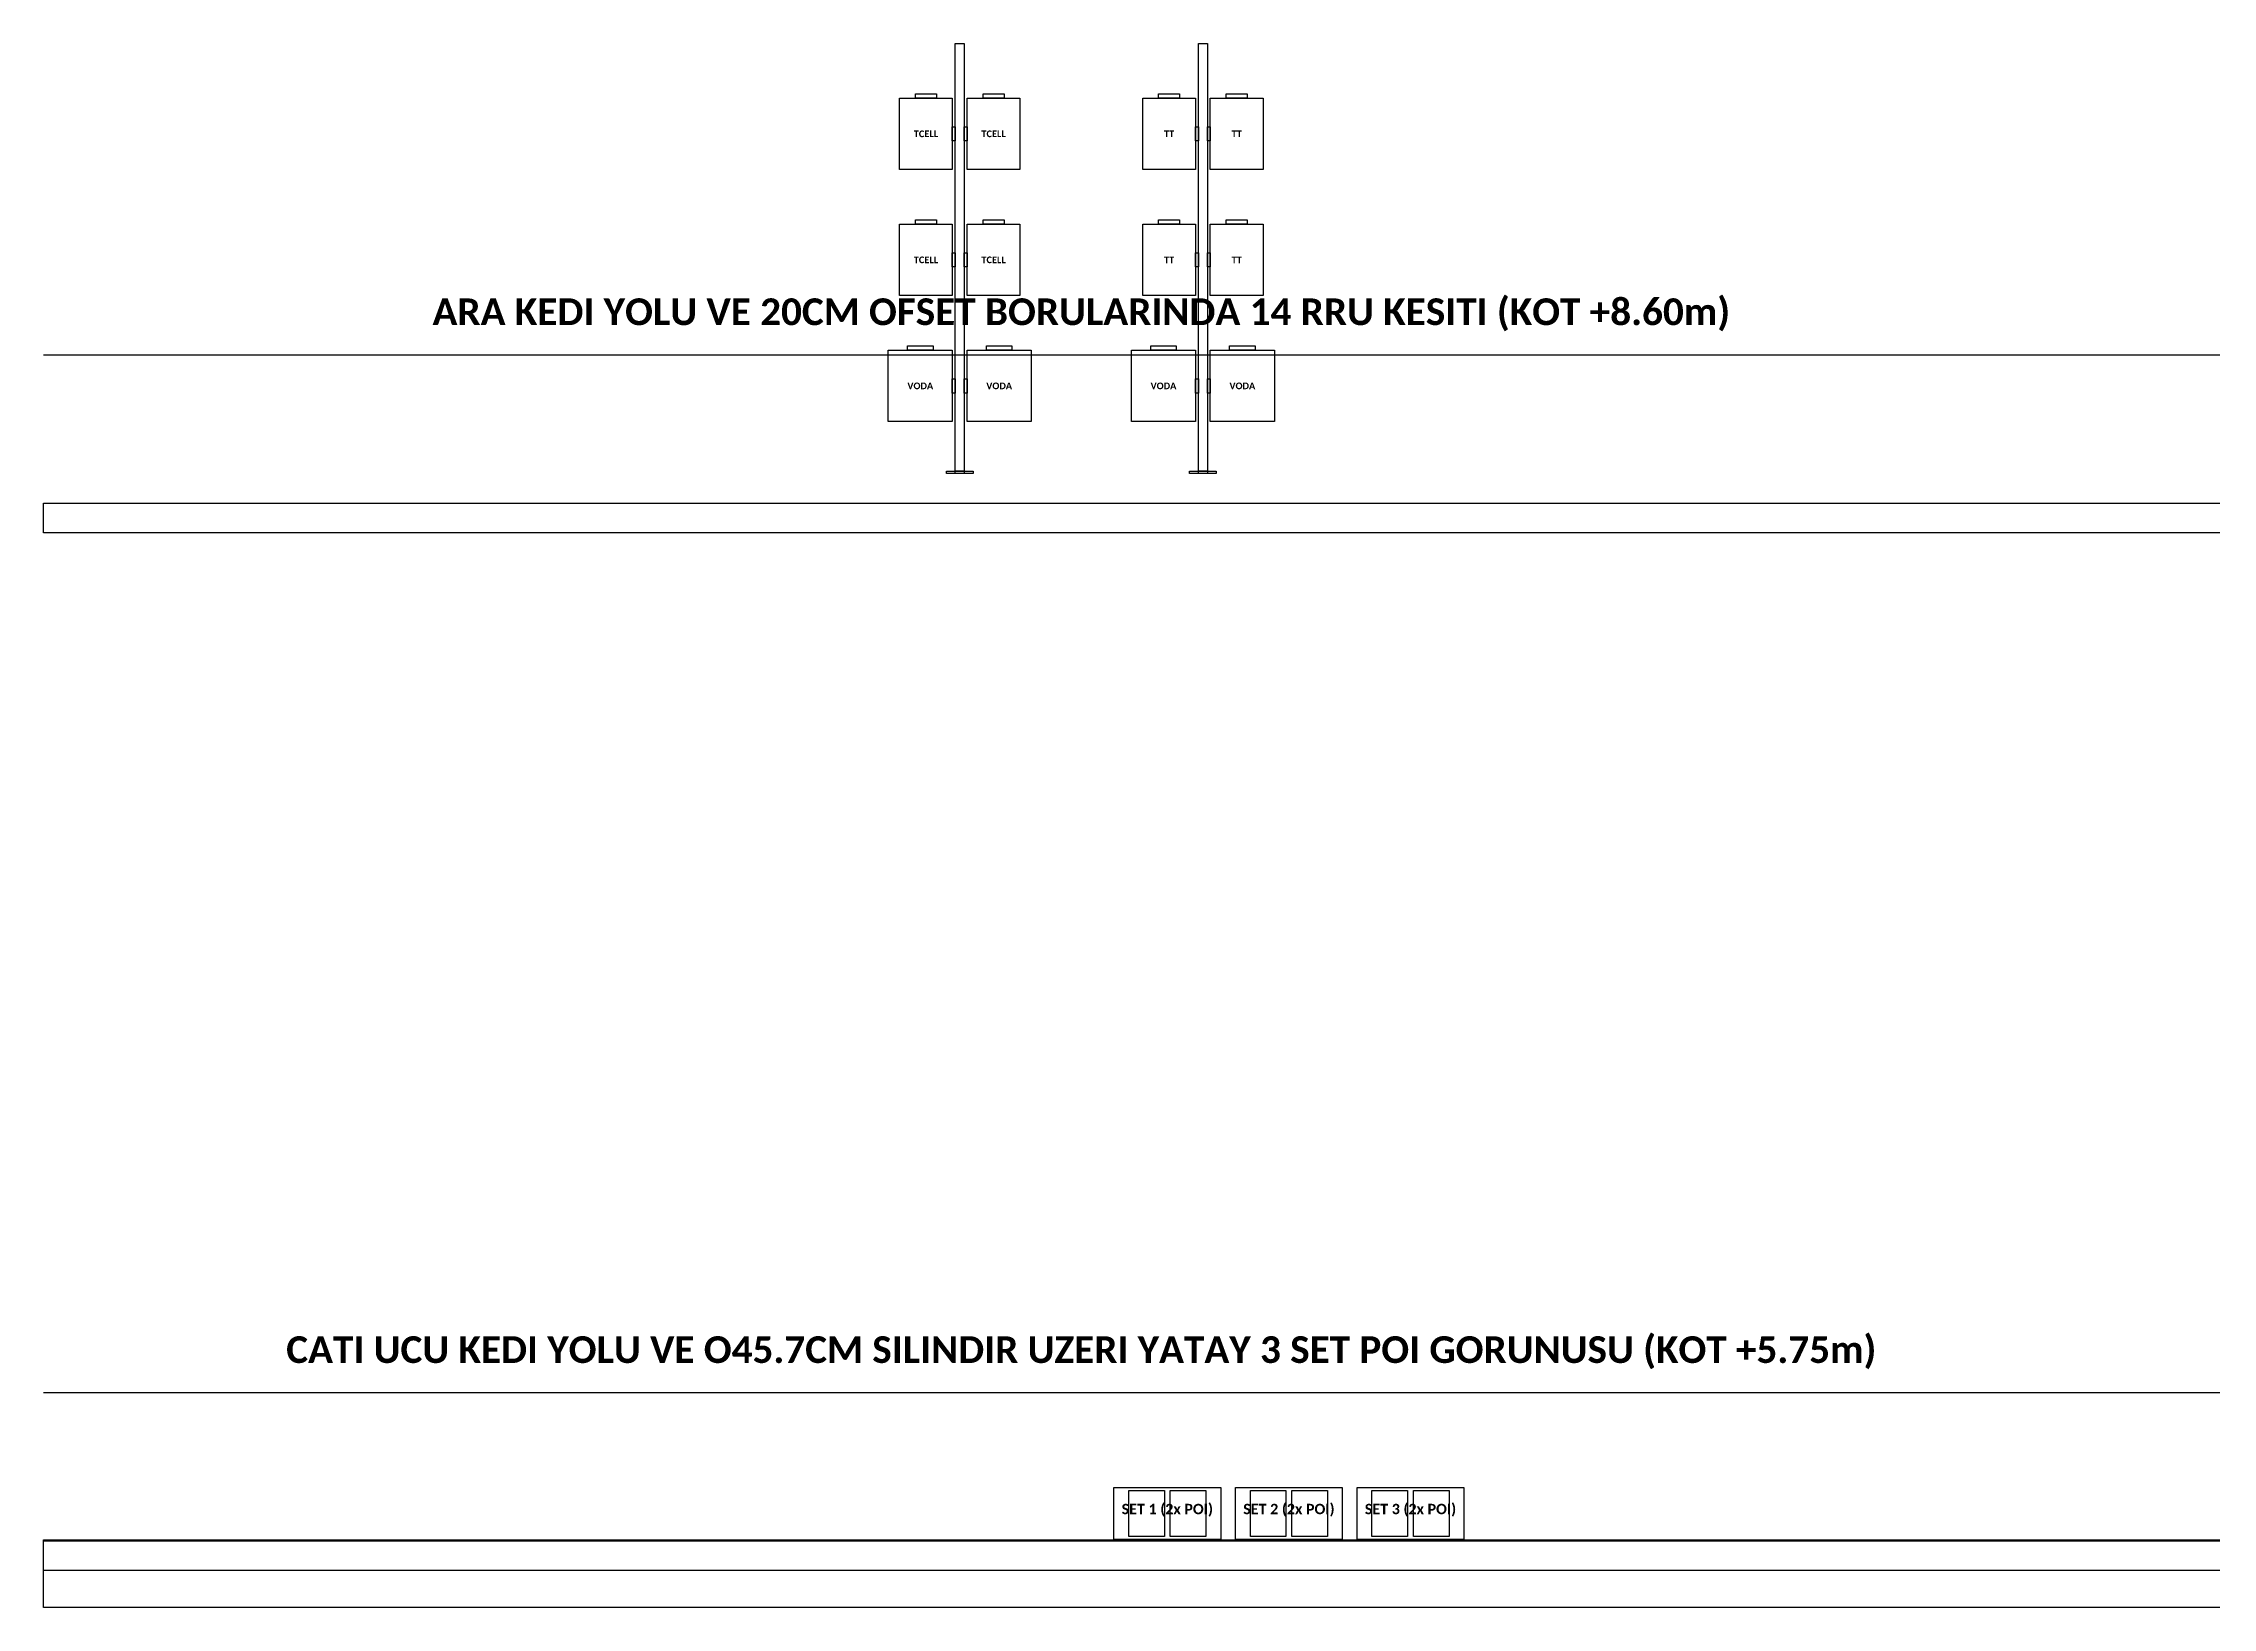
# Model space of a CAD drawing. Header units: millimetres. Extents: x -17300 to 15028, y -21450 to 26300.
# Drawn here: x -10000 to 4630, y -21450 to -10900 of the extents above; entities that cross this region are included whole.
import ezdxf
from ezdxf.enums import TextEntityAlignment as Align

# ---------------------------------------------------------------- set-up
doc = ezdxf.new("R2010")
doc.units = ezdxf.units.MM
for name, color, linetype in [('EKP_POI_MODULLERI', 40, 'CONTINUOUS'), ('EKP_POI_TASIYICI_SASE', 30, 'CONTINUOUS'), ('EKP_TURK_TELEKOM_RRU', 4, 'CONTINUOUS'), ('EKP_TURKCELL_RRU', 5, 'CONTINUOUS'), ('EKP_VODAFONE_RRU', 1, 'CONTINUOUS'), ('KORKULUK_KAPI', 4, 'CONTINUOUS'), ('METIN_BILGI', 7, 'CONTINUOUS'), ('MONTAJ_BORULARI', 2, 'CONTINUOUS'), ('ZEMIN_PLATFORM', 8, 'CONTINUOUS')]:
    doc.layers.add(name, color=color, linetype=linetype)
doc.styles.get("Standard").update_dxf_attribs({"font": 'calibrib.ttf'})

msp = doc.modelspace()

# ---------------------------------------------------------------- linework, layer by layer
at = {"layer": 'EKP_POI_MODULLERI'}
for points in [[(-2680, -20970), (-2680, -20660), (-2440, -20660), (-2440, -20970)], [(-2400, -20970), (-2400, -20660), (-2160, -20660), (-2160, -20970)], [(-1860, -20970), (-1860, -20660), (-1620, -20660), (-1620, -20970)], [(-1580, -20970), (-1580, -20660), (-1340, -20660), (-1340, -20970)], [(-1040, -20970), (-1040, -20660), (-800, -20660), (-800, -20970)], [(-760, -20970), (-760, -20660), (-520, -20660), (-520, -20970)]]:
    msp.add_lwpolyline(points, close=True, dxfattribs=at)
at = {"layer": 'EKP_POI_TASIYICI_SASE'}
for points in [[(-2780, -20990), (-2780, -20640), (-2060, -20640), (-2060, -20990)], [(-1960, -20990), (-1960, -20640), (-1240, -20640), (-1240, -20990)], [(-1140, -20990), (-1140, -20640), (-420, -20640), (-420, -20990)]]:
    msp.add_lwpolyline(points, close=True, dxfattribs=at)
at = {"layer": 'EKP_TURK_TELEKOM_RRU'}
for points in [[(-2479, -11270), (-2479, -11240), (-2337, -11240), (-2337, -11270)], [(-2023, -11270), (-2023, -11240), (-1881, -11240), (-1881, -11270)], [(-2586, -11750), (-2586, -11270), (-2230, -11270), (-2230, -11750)], [(-2130, -11750), (-2130, -11270), (-1774, -11270), (-1774, -11750)], [(-2586, -12600), (-2586, -12120), (-2230, -12120), (-2230, -12600)], [(-2479, -12120), (-2479, -12090), (-2337, -12090), (-2337, -12120)], [(-2130, -12600), (-2130, -12120), (-1774, -12120), (-1774, -12600)], [(-2023, -12120), (-2023, -12090), (-1881, -12090), (-1881, -12120)]]:
    msp.add_lwpolyline(points, close=True, dxfattribs=at)
at = {"layer": 'EKP_TURKCELL_RRU'}
for points in [[(-4119, -11270), (-4119, -11240), (-3977, -11240), (-3977, -11270)], [(-3663, -11270), (-3663, -11240), (-3521, -11240), (-3521, -11270)], [(-4226, -11750), (-4226, -11270), (-3870, -11270), (-3870, -11750)], [(-3770, -11750), (-3770, -11270), (-3414, -11270), (-3414, -11750)], [(-4226, -12600), (-4226, -12120), (-3870, -12120), (-3870, -12600)], [(-4119, -12120), (-4119, -12090), (-3977, -12090), (-3977, -12120)], [(-3770, -12600), (-3770, -12120), (-3414, -12120), (-3414, -12600)], [(-3663, -12120), (-3663, -12090), (-3521, -12090), (-3521, -12120)]]:
    msp.add_lwpolyline(points, close=True, dxfattribs=at)
at = {"layer": 'EKP_VODAFONE_RRU'}
for points in [[(-4302, -13450), (-4302, -12970), (-3870, -12970), (-3870, -13450)], [(-4172, -12970), (-4172, -12940), (-4000, -12940), (-4000, -12970)], [(-3770, -13450), (-3770, -12970), (-3338, -12970), (-3338, -13450)], [(-3640, -12970), (-3640, -12940), (-3468, -12940), (-3468, -12970)], [(-2662, -13450), (-2662, -12970), (-2230, -12970), (-2230, -13450)], [(-2532, -12970), (-2532, -12940), (-2360, -12940), (-2360, -12970)], [(-2130, -13450), (-2130, -12970), (-1698, -12970), (-1698, -13450)], [(-2000, -12970), (-2000, -12940), (-1828, -12940), (-1828, -12970)]]:
    msp.add_lwpolyline(points, close=True, dxfattribs=at)
at = {"layer": 'KORKULUK_KAPI'}
for p, q in [((-10000, -13000), (10000, -13000)), ((-10000, -20000), (10000, -20000))]:
    msp.add_line(p, q, dxfattribs=at)
at = {"layer": 'MONTAJ_BORULARI'}
for points in [[(-3850, -13800), (-3850, -10900), (-3790, -10900), (-3790, -13800)], [(-3850, -13785), (-3850, -10900), (-3790, -10900), (-3790, -13785)], [(-2210, -13800), (-2210, -10900), (-2150, -10900), (-2150, -13800)], [(-2210, -13785), (-2210, -10900), (-2150, -10900), (-2150, -13785)], [(-3870, -11558), (-3870, -11462), (-3850, -11462), (-3850, -11558)], [(-3790, -11558), (-3790, -11462), (-3770, -11462), (-3770, -11558)], [(-2230, -11558), (-2230, -11462), (-2210, -11462), (-2210, -11558)], [(-2150, -11558), (-2150, -11462), (-2130, -11462), (-2130, -11558)], [(-3870, -12408), (-3870, -12312), (-3850, -12312), (-3850, -12408)], [(-3790, -12408), (-3790, -12312), (-3770, -12312), (-3770, -12408)], [(-2230, -12408), (-2230, -12312), (-2210, -12312), (-2210, -12408)], [(-2150, -12408), (-2150, -12312), (-2130, -12312), (-2130, -12408)], [(-3870, -13258), (-3870, -13162), (-3850, -13162), (-3850, -13258)], [(-3790, -13258), (-3790, -13162), (-3770, -13162), (-3770, -13258)], [(-2230, -13258), (-2230, -13162), (-2210, -13162), (-2210, -13258)], [(-2150, -13258), (-2150, -13162), (-2130, -13162), (-2130, -13258)], [(-3910, -13800), (-3910, -13785), (-3730, -13785), (-3730, -13800)], [(-2270, -13800), (-2270, -13785), (-2090, -13785), (-2090, -13800)], [(-10000, -21450), (-10000, -20993), (10000, -20993), (10000, -21450)]]:
    msp.add_lwpolyline(points, close=True, dxfattribs=at)
at = {"layer": 'ZEMIN_PLATFORM'}
for points in [[(-10000, -14200), (-10000, -14000), (10000, -14000), (10000, -14200)], [(-10000, -21200), (-10000, -21000), (10000, -21000), (10000, -21200)]]:
    msp.add_lwpolyline(points, close=True, dxfattribs=at)

# ---------------------------------------------------------------- texts
at = {"layer": 'EKP_TURK_TELEKOM_RRU'}
for p in [(-2408, -11510), (-1952, -11510), (-2408, -12360), (-1952, -12360)]:
    msp.add_text('TT', height=45, dxfattribs=at).set_placement(p, align=Align.MIDDLE_CENTER)
at = {"layer": 'EKP_TURKCELL_RRU'}
for p in [(-4048, -11510), (-3592, -11510), (-4048, -12360), (-3592, -12360)]:
    msp.add_text('TCELL', height=45, dxfattribs=at).set_placement(p, align=Align.MIDDLE_CENTER)
at = {"layer": 'EKP_VODAFONE_RRU'}
for p in [(-4086, -13210), (-3554, -13210), (-2446, -13210), (-1914, -13210)]:
    msp.add_text('VODA', height=45, dxfattribs=at).set_placement(p, align=Align.MIDDLE_CENTER)
at = {"layer": 'METIN_BILGI'}
for s, height, p in [('ARA KEDI YOLU VE 20CM OFSET BORULARINDA 14 RRU KESITI (KOT +8.60m)', 180, (-3000, -12800)), ('CATI UCU KEDI YOLU VE O45.7CM SILINDIR UZERI YATAY 3 SET POI GORUNUSU (KOT +5.75m)', 180, (-3000, -19800)), ('SET 1 (2x POI)', 70, (-2420, -20820)), ('SET 2 (2x POI)', 70, (-1600, -20820)), ('SET 3 (2x POI)', 70, (-780, -20820))]:
    msp.add_text(s, height=height, dxfattribs=at).set_placement(p, align=Align.CENTER)

doc.saveas('drawing.dxf')
